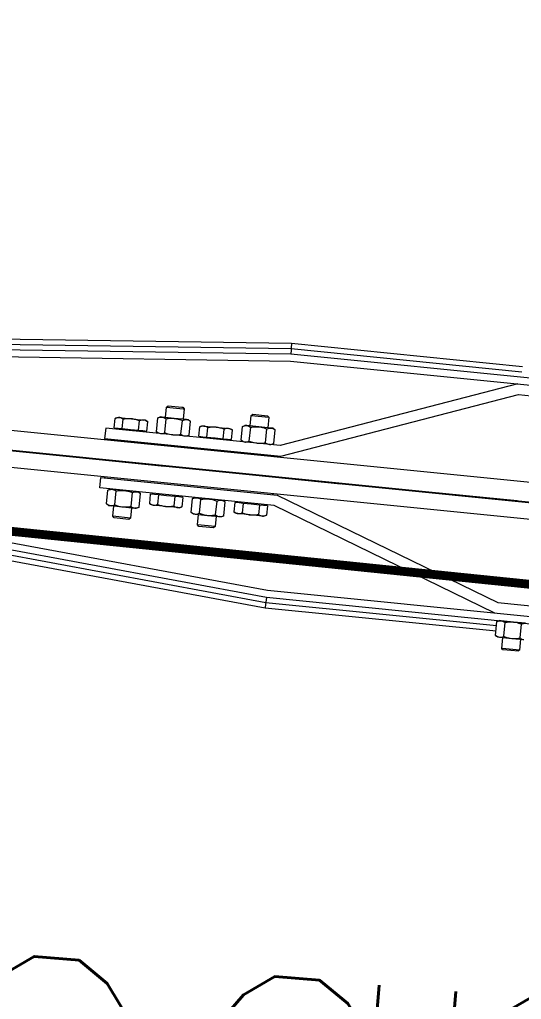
# Model space of a CAD drawing. Header units: millimetres. Extents: x -37020 to 35906, y -101 to 52234.
# Drawn here: x -41.556 to -40.99, y 323.719 to 324.824 of the extents above; entities that cross this region are included whole.
import ezdxf

# ---------------------------------------------------------------- set-up
doc = ezdxf.new("R2010")
doc.units = ezdxf.units.MM
doc.header["$PDMODE"] = 35
doc.header["$PDSIZE"] = 1
doc.linetypes.add('CENTROX2', pattern=[101.6, 63.5, -12.7, 12.7, -12.7])
doc.linetypes.add('DASHED2', pattern=[0.375, 0.25, -0.125])
for name, color, linetype in [('Catenaria', 2, 'Continuous'), ('Eje unifilar', 4, 'CENTROX2'), ('M0_EQUIPOS', 2, 'Continuous'), ('R10', 240, 'Continuous'), ('R11', 240, 'Continuous'), ('unifilar VIAS Ppales', 5, 'DASHED2')]:
    doc.layers.add(name, color=color, linetype=linetype)
doc.styles.add('Romans', font='romans.shx', dxfattribs={"width": 0.8})
doc.styles.add('Romans PF', font='romans.shx', dxfattribs={"width": 0.8})
doc.styles.get("Standard").update_dxf_attribs({"font": 'arial.ttf'})
doc.dimstyles.get("Standard").update_dxf_attribs({"dimtxt": 0.18, "dimasz": 0.18, "dimexe": 0.18, "dimexo": 0.0625, "dimgap": 0.09, "dimtad": 0, "dimtih": 1, "dimtoh": 1, "dimdec": 4, "dimzin": 0, "dimdsep": 46, "dimtxsty": 'Standard', "dimcen": 0.09, "dimadec": 0, "dimazin": 0, "dimtfac": 1, "dimtdec": 4, "dimtofl": 0, "dimtmove": 0, "dimatfit": 3, "dimfxl": 1, "dimtolj": 1, "dimtzin": 0, "dimarcsym": 0})

# ---------------------------------------------------------------- blocks, each defined once
blk = doc.blocks.new('enlace tol')
at = {"layer": 'Eje unifilar'}
blk.add_line((-7125.4, -43306.6, -11480), (6097.6, -44628.9, -11480), dxfattribs=at)
blk = doc.blocks.new('A$C3C3C2E3F')
at = {"layer": 'M0_EQUIPOS', "color": 1, "linetype": 'Continuous', "lineweight": 15}
for p, q in [((-68.95, -2474.47), (-68.95, -2313.85)), ((-64.95, -2474.3), (-64.95, -2311.07)), ((-58.95, -2344.3), (-58.95, -2311.91)), ((59.05, -2344.3), (59.05, -2311.91)), ((65.05, -2474.3), (65.05, -2311.07)), ((69.05, -2474.47), (69.05, -2313.9)), ((-10.45, -2319.3), (-10.45, -2894.3)), ((10.55, -2894.3), (10.55, -2319.3)), ((-84.45, -2329.49), (-84.95, -2329.99)), ((-84.95, -2338.65), (-84.95, -2329.99)), ((-78.26, -2329.49), (-84.45, -2329.49)), ((-84.45, -2329.49), (-84.45, -2339.11)), ((-78.26, -2334.49), (-78.26, -2327.56)), ((-77.54, -2329.87), (-69.67, -2329.87)), ((-68.96, -2327.56), (-68.96, -2334.49)), ((-78.26, -2341.42), (-78.26, -2334.49)), ((-68.96, -2334.49), (-68.96, -2341.42)), ((-84.95, -2338.99), (-84.95, -2338.65)), ((-84.95, -2338.99), (-84.45, -2339.49)), ((-84.45, -2339.11), (-84.45, -2339.49)), ((-84.45, -2339.49), (-78.26, -2339.49)), ((-78.26, -2342.49), (-78.26, -2341.42)), ((-78.26, -2342.49), (-77.54, -2343.73)), ((-77.54, -2339.11), (-69.67, -2339.11)), ((-77.54, -2343.73), (-69.67, -2343.73)), ((-74.95, -2474.72), (-74.95, -2343.73)), ((-71.95, -2474.59), (-71.95, -2343.73)), ((-69.67, -2343.73), (-68.96, -2342.49)), ((-68.96, -2339.49), (-68.95, -2339.49)), ((-68.96, -2341.42), (-68.96, -2342.49)), ((72.05, -2474.59), (72.05, -2343.73)), ((75.05, -2474.72), (75.05, -2343.73)), ((-64.95, -2345.37), (-16.95, -2475.37)), ((-10.95, -2474.3), (-58.95, -2344.3)), ((11.05, -2474.3), (59.05, -2344.3)), ((65.05, -2345.37), (17.05, -2475.37)), ((-20.95, -3114.72), (-74.95, -2474.72)), ((-25.95, -3019.78), (-71.95, -2474.59)), ((-23.83, -3009.3), (-68.95, -2474.47)), ((-19.97, -3007.39), (-64.95, -2474.3)), ((-16.95, -2475.37), (-16.95, -2574.3)), ((-10.95, -2574.3), (-10.95, -2474.3)), ((11.05, -2574.3), (11.05, -2474.3)), ((16.51, -3097.15), (69.05, -2474.47)), ((17.05, -2475.37), (17.05, -2574.3)), ((18.05, -3114.59), (72.05, -2474.59)), ((19.83, -3010.15), (65.05, -2474.3)), ((21.05, -3114.72), (75.05, -2474.72)), ((-22.87, -2479.06), (-23.58, -2480.3)), ((-23.58, -2480.3), (-23.58, -2481.37)), ((-23.58, -2481.37), (-23.58, -2488.3)), ((-17.55, -2479.06), (-22.87, -2479.06)), ((-17.55, -2479.06), (-17.55, -2481.37)), ((-16.95, -2480.3), (-17.55, -2480.3)), ((-17.55, -2481.37), (-17.55, -2483.68)), ((-10.95, -2476.8), (-10.45, -2476.8)), ((10.55, -2476.8), (11.05, -2476.8)), ((17.76, -2479.06), (17.05, -2480.29)), ((17.76, -2479.06), (25.63, -2479.06)), ((26.34, -2480.3), (25.63, -2479.06)), ((26.34, -2480.3), (26.34, -2481.37)), ((26.34, -2481.37), (26.34, -2488.3)), ((-17.55, -2483.68), (-22.87, -2483.68)), ((-17.55, -2483.68), (-17.55, -2488.3)), ((17.76, -2483.68), (25.63, -2483.68)), ((32.22, -2483.3), (26.34, -2483.3)), ((33.05, -2484.13), (32.22, -2483.3)), ((32.22, -2493.3), (32.22, -2483.3)), ((33.05, -2492.47), (33.05, -2484.13)), ((-23.58, -2488.3), (-23.58, -2495.23)), ((-17.55, -2492.92), (-22.87, -2492.92)), ((-17.55, -2488.3), (-17.55, -2492.92)), ((-17.55, -2492.92), (-17.55, -2495.23)), ((17.76, -2492.92), (25.63, -2492.92)), ((26.34, -2488.3), (26.34, -2495.23)), ((26.34, -2493.3), (32.22, -2493.3)), ((32.22, -2493.3), (33.05, -2492.47)), ((-23.58, -2495.23), (-23.58, -2496.3)), ((-23.58, -2496.3), (-22.87, -2497.54)), ((-17.55, -2497.54), (-22.87, -2497.54)), ((-17.55, -2495.23), (-17.55, -2497.54)), ((-17.55, -2496.3), (-16.95, -2496.3)), ((17.05, -2496.3), (17.76, -2497.54)), ((17.76, -2497.54), (25.63, -2497.54)), ((25.63, -2497.54), (26.34, -2496.3)), ((26.34, -2495.23), (26.34, -2496.3)), ((-25.54, -2503.06), (-26.26, -2504.3)), ((-26.26, -2504.3), (-26.26, -2505.37)), ((-25.54, -2503.06), (-17.67, -2503.06)), ((-16.96, -2504.3), (-17.67, -2503.06)), ((-16.96, -2504.3), (-16.96, -2505.37)), ((17.65, -2504.3), (17.05, -2504.3)), ((17.65, -2505.37), (17.65, -2503.06)), ((17.65, -2503.06), (22.96, -2503.06)), ((23.68, -2504.3), (22.96, -2503.06)), ((23.68, -2504.3), (23.68, -2505.37)), ((-32.12, -2507.3), (-32.95, -2508.13)), ((-32.95, -2508.13), (-32.95, -2516.47)), ((-26.26, -2507.3), (-32.12, -2507.3)), ((-32.12, -2507.3), (-32.12, -2517.3)), ((-26.26, -2512.3), (-26.26, -2505.37)), ((-25.54, -2507.68), (-17.67, -2507.68)), ((-16.96, -2505.37), (-16.96, -2512.3)), ((-16.95, -2507.3), (-16.96, -2507.3)), ((17.65, -2507.68), (17.65, -2505.37)), ((17.65, -2512.3), (17.65, -2507.68)), ((17.65, -2507.68), (22.96, -2507.68)), ((23.68, -2512.3), (23.68, -2505.37)), ((-26.26, -2519.23), (-26.26, -2512.3)), ((-16.96, -2512.3), (-16.96, -2519.23)), ((17.65, -2516.92), (17.65, -2512.3)), ((23.68, -2519.23), (23.68, -2512.3)), ((-32.95, -2516.47), (-32.12, -2517.3)), ((-32.12, -2517.3), (-26.26, -2517.3)), ((-26.26, -2520.3), (-26.26, -2519.23)), ((-26.26, -2520.3), (-25.54, -2521.54)), ((-25.54, -2516.92), (-17.67, -2516.92)), ((-17.67, -2521.54), (-16.96, -2520.3)), ((-16.96, -2517.3), (-16.95, -2517.3)), ((-16.96, -2519.23), (-16.96, -2520.3)), ((17.05, -2520.3), (17.65, -2520.3)), ((17.65, -2516.92), (22.96, -2516.92)), ((17.65, -2519.23), (17.65, -2516.92)), ((17.65, -2521.54), (17.65, -2519.23)), ((22.96, -2521.54), (23.68, -2520.3)), ((23.68, -2520.3), (23.68, -2519.23)), ((-25.54, -2521.54), (-17.67, -2521.54)), ((17.65, -2521.54), (22.96, -2521.54)), ((-22.87, -2527.06), (-23.58, -2528.3)), ((-23.58, -2529.37), (-23.58, -2528.3)), ((-23.58, -2529.37), (-23.58, -2536.3)), ((-17.55, -2527.06), (-22.87, -2527.06)), ((-17.55, -2531.68), (-22.87, -2531.68)), ((-17.55, -2527.06), (-17.55, -2529.37)), ((-16.95, -2528.3), (-17.55, -2528.3)), ((-17.55, -2529.37), (-17.55, -2531.68)), ((-17.55, -2531.68), (-17.55, -2536.3)), ((17.76, -2527.06), (17.05, -2528.29)), ((17.76, -2527.06), (25.63, -2527.06)), ((17.76, -2531.68), (25.63, -2531.68)), ((26.34, -2528.3), (25.63, -2527.06)), ((26.34, -2528.3), (26.34, -2529.37)), ((26.34, -2529.37), (26.34, -2536.3)), ((32.22, -2531.3), (26.34, -2531.3)), ((33.05, -2532.13), (32.22, -2531.3)), ((32.22, -2531.97), (32.22, -2531.3)), ((32.22, -2541.3), (32.22, -2531.97)), ((-23.58, -2536.3), (-23.58, -2543.23)), ((-17.55, -2536.3), (-17.55, -2540.92)), ((26.34, -2536.3), (26.34, -2543.23)), ((33.05, -2532.69), (33.05, -2532.13)), ((33.05, -2540.47), (33.05, -2532.69)), ((-17.55, -2540.92), (-22.87, -2540.92)), ((-17.55, -2540.92), (-17.55, -2543.23)), ((17.76, -2540.92), (25.63, -2540.92)), ((26.34, -2541.3), (32.22, -2541.3)), ((32.22, -2541.3), (33.05, -2540.47)), ((-23.58, -2543.23), (-23.58, -2544.3)), ((-23.58, -2544.3), (-22.87, -2545.54)), ((-17.55, -2545.54), (-22.87, -2545.54)), ((-17.55, -2543.23), (-17.55, -2545.54)), ((-17.55, -2544.3), (-16.95, -2544.3)), ((17.05, -2544.3), (17.76, -2545.54)), ((17.76, -2545.54), (25.63, -2545.54)), ((25.63, -2545.54), (26.34, -2544.3)), ((26.34, -2543.23), (26.34, -2544.3)), ((-25.54, -2551.06), (-26.26, -2552.3)), ((-26.26, -2552.3), (-26.26, -2553.37)), ((-26.26, -2560.3), (-26.26, -2553.37)), ((-25.54, -2551.06), (-17.67, -2551.06)), ((-16.96, -2552.3), (-17.67, -2551.06)), ((-16.96, -2552.3), (-16.96, -2553.37)), ((-16.96, -2553.37), (-16.96, -2560.3)), ((17.65, -2552.3), (17.05, -2552.3)), ((17.65, -2553.37), (17.65, -2551.06)), ((17.65, -2551.06), (22.96, -2551.06)), ((17.65, -2555.68), (17.65, -2553.37)), ((23.68, -2552.3), (22.96, -2551.06)), ((23.68, -2552.3), (23.68, -2553.37)), ((23.68, -2560.3), (23.68, -2553.37)), ((-32.12, -2555.3), (-32.95, -2556.13)), ((-32.95, -2556.13), (-32.95, -2564.47)), ((-26.26, -2555.3), (-32.12, -2555.3)), ((-32.12, -2555.3), (-32.12, -2565.3)), ((-25.54, -2555.68), (-17.67, -2555.68)), ((-16.95, -2555.3), (-16.96, -2555.3)), ((17.65, -2560.3), (17.65, -2555.68)), ((17.65, -2555.68), (22.96, -2555.68)), ((-32.95, -2564.47), (-32.12, -2565.3)), ((-26.26, -2567.23), (-26.26, -2560.3)), ((-25.54, -2564.92), (-17.67, -2564.92)), ((-16.96, -2560.3), (-16.96, -2567.23)), ((17.65, -2564.92), (17.65, -2560.3)), ((17.65, -2564.92), (22.96, -2564.92)), ((17.65, -2567.23), (17.65, -2564.92)), ((23.68, -2567.23), (23.68, -2560.3)), ((-32.12, -2565.3), (-26.26, -2565.3)), ((-26.26, -2568.3), (-26.26, -2567.23)), ((-26.26, -2568.3), (-25.54, -2569.54)), ((-25.54, -2569.54), (-17.67, -2569.54)), ((-17.67, -2569.54), (-16.96, -2568.3)), ((-16.96, -2565.3), (-16.95, -2565.3)), ((-16.96, -2567.23), (-16.96, -2568.3)), ((17.05, -2568.3), (17.65, -2568.3)), ((17.65, -2569.54), (17.65, -2567.23)), ((17.65, -2569.54), (22.96, -2569.54)), ((22.96, -2569.54), (23.68, -2568.3)), ((23.68, -2568.3), (23.68, -2567.23)), ((-16.95, -2574.3), (-10.95, -2574.3)), ((-10.95, -2571.8), (-10.45, -2571.8)), ((10.55, -2571.8), (11.05, -2571.8)), ((17.05, -2574.3), (11.05, -2574.3))]:
    blk.add_line(p, q, dxfattribs=at)
at = {"layer": 'M0_EQUIPOS', "color": 1, "linetype": 'Continuous', "lineweight": 15, "flags": 128}
for points in [[(-71.95, -2474.59), (-72.3, -2474.61), (-72.67, -2474.62), (-73.05, -2474.64), (-73.42, -2474.66), (-73.78, -2474.67), (-74.11, -2474.68), (-74.4, -2474.7), (-74.64, -2474.71), (-74.81, -2474.71), (-74.92, -2474.72), (-74.95, -2474.72)], [(-68.95, -2474.47), (-68.98, -2474.47), (-69.07, -2474.47), (-69.22, -2474.48), (-69.42, -2474.49), (-69.67, -2474.5), (-69.95, -2474.51), (-70.27, -2474.52), (-70.61, -2474.54), (-70.95, -2474.55), (-71.3, -2474.57), (-71.64, -2474.58), (-71.95, -2474.59)], [(72.05, -2474.59), (71.7, -2474.58), (71.33, -2474.56), (70.95, -2474.55), (70.58, -2474.53), (70.22, -2474.52), (69.89, -2474.5), (69.6, -2474.49), (69.36, -2474.48), (69.19, -2474.47), (69.08, -2474.47), (69.05, -2474.47)], [(75.05, -2474.72), (75.02, -2474.72), (74.93, -2474.71), (74.78, -2474.71), (74.58, -2474.7), (74.33, -2474.69), (74.05, -2474.68), (73.73, -2474.66), (73.39, -2474.65), (73.05, -2474.64), (72.7, -2474.62), (72.36, -2474.61), (72.05, -2474.59)]]:
    blk.add_lwpolyline(points, dxfattribs=at)
at = {"layer": 'M0_EQUIPOS', "color": 1, "linetype": 'Continuous', "lineweight": 15}
for points, knots in [([(-77.54, -2329.87), (-77.74, -2329.5), (-78.14, -2328.74), (-78.22, -2327.96), (-78.26, -2327.56)], [0, 0, 0, 0, 0.495451, 1, 1, 1, 1]), ([(-78.26, -2334.49), (-78.25, -2334.07), (-78.21, -2332.51), (-77.82, -2330.99), (-77.54, -2329.87)], [0, 0, 0, 0, 0.2686273, 1, 1, 1, 1]), ([(-69.67, -2329.87), (-69.47, -2329.5), (-69.07, -2328.74), (-68.99, -2327.96), (-68.96, -2327.56)], [0, 0, 0, 0, 0.495443, 1, 1, 1, 1]), ([(-68.96, -2334.49), (-68.97, -2334.07), (-69.01, -2332.51), (-69.39, -2330.99), (-69.67, -2329.87)], [0, 0, 0, 0, 0.268634, 1, 1, 1, 1]), ([(-77.54, -2339.11), (-77.65, -2338.72), (-78.07, -2337.22), (-78.18, -2335.65), (-78.26, -2334.49)], [0, 0, 0, 0, 0.25757, 1, 1, 1, 1]), ([(-69.67, -2339.11), (-69.56, -2338.72), (-69.14, -2337.22), (-69.04, -2335.65), (-68.96, -2334.49)], [0, 0, 0, 0, 0.257564, 1, 1, 1, 1]), ([(-78.26, -2341.42), (-78.26, -2341.36), (-78.25, -2340.95), (-78.09, -2340.17), (-77.73, -2339.47), (-77.54, -2339.11)], [0, 0, 0, 0, 0.070087, 0.530823, 1, 1, 1, 1]), ([(-77.54, -2343.73), (-77.74, -2343.35), (-78.14, -2342.6), (-78.22, -2341.81), (-78.26, -2341.42)], [0, 0, 0, 0, 0.495495, 1, 1, 1, 1]), ([(-68.96, -2341.42), (-68.96, -2341.36), (-68.96, -2340.95), (-69.12, -2340.17), (-69.49, -2339.47), (-69.67, -2339.11)], [0, 0, 0, 0, 0.070084, 0.530798, 1, 1, 1, 1]), ([(-69.67, -2343.73), (-69.47, -2343.35), (-69.07, -2342.6), (-68.99, -2341.81), (-68.96, -2341.42)], [0, 0, 0, 0, 0.495486, 1, 1, 1, 1]), ([(-23.58, -2481.37), (-23.58, -2481.32), (-23.58, -2480.9), (-23.42, -2480.12), (-23.05, -2479.42), (-22.87, -2479.06)], [0, 0, 0, 0, 0.070093, 0.530782, 1, 1, 1, 1]), ([(-22.87, -2483.68), (-23.07, -2483.3), (-23.47, -2482.55), (-23.54, -2481.77), (-23.58, -2481.37)], [0, 0, 0, 0, 0.495423, 1, 1, 1, 1]), ([(17.04, -2481.37), (17.04, -2481.32), (17.05, -2480.9), (17.21, -2480.12), (17.57, -2479.42), (17.76, -2479.06)], [0, 0, 0, 0, 0.070087, 0.530782, 1, 1, 1, 1]), ([(17.76, -2483.68), (17.56, -2483.3), (17.16, -2482.55), (17.08, -2481.77), (17.04, -2481.37)], [0, 0, 0, 0, 0.495417, 1, 1, 1, 1]), ([(26.34, -2481.37), (26.34, -2481.32), (26.34, -2480.9), (26.18, -2480.12), (25.81, -2479.42), (25.63, -2479.06)], [0, 0, 0, 0, 0.070087, 0.530782, 1, 1, 1, 1]), ([(25.63, -2483.68), (25.83, -2483.3), (26.23, -2482.55), (26.31, -2481.77), (26.34, -2481.37)], [0, 0, 0, 0, 0.495417, 1, 1, 1, 1]), ([(-23.58, -2488.3), (-23.58, -2488.19), (-23.58, -2487.36), (-23.42, -2485.8), (-23.05, -2484.39), (-22.87, -2483.68)], [0, 0, 0, 0, 0.070097, 0.530802, 1, 1, 1, 1]), ([(17.04, -2488.3), (17.05, -2487.88), (17.1, -2486.32), (17.48, -2484.79), (17.76, -2483.68)], [0, 0, 0, 0, 0.268654, 1, 1, 1, 1]), ([(26.34, -2488.3), (26.33, -2487.88), (26.29, -2486.32), (25.91, -2484.79), (25.63, -2483.68)], [0, 0, 0, 0, 0.268654, 1, 1, 1, 1]), ([(-22.87, -2492.92), (-23.07, -2492.17), (-23.47, -2490.65), (-23.54, -2489.09), (-23.58, -2488.3)], [0, 0, 0, 0, 0.495447, 1, 1, 1, 1]), ([(-23.58, -2495.23), (-23.49, -2494.59), (-23.37, -2493.81), (-22.95, -2493.06), (-22.87, -2492.92)], [0, 0, 0, 0, 0.811354, 1, 1, 1, 1]), ([(17.76, -2492.92), (17.65, -2492.53), (17.23, -2491.02), (17.12, -2489.46), (17.04, -2488.3)], [0, 0, 0, 0, 0.257517, 1, 1, 1, 1]), ([(17.04, -2495.23), (17.04, -2495.17), (17.05, -2494.76), (17.21, -2493.98), (17.57, -2493.27), (17.76, -2492.92)], [0, 0, 0, 0, 0.070093, 0.530826, 1, 1, 1, 1]), ([(25.63, -2492.92), (25.74, -2492.53), (26.16, -2491.02), (26.26, -2489.46), (26.34, -2488.3)], [0, 0, 0, 0, 0.257517, 1, 1, 1, 1]), ([(26.34, -2495.23), (26.34, -2495.17), (26.34, -2494.76), (26.18, -2493.98), (25.81, -2493.27), (25.63, -2492.92)], [0, 0, 0, 0, 0.070093, 0.530826, 1, 1, 1, 1]), ([(-22.87, -2497.54), (-23.17, -2496.94), (-23.54, -2496.18), (-23.58, -2495.39), (-23.58, -2495.23)], [0, 0, 0, 0, 0.785616, 1, 1, 1, 1]), ([(17.76, -2497.54), (17.56, -2497.16), (17.16, -2496.4), (17.08, -2495.62), (17.04, -2495.23)], [0, 0, 0, 0, 0.495467, 1, 1, 1, 1]), ([(25.63, -2497.54), (25.83, -2497.16), (26.23, -2496.4), (26.31, -2495.62), (26.34, -2495.23)], [0, 0, 0, 0, 0.495467, 1, 1, 1, 1]), ([(-26.26, -2505.37), (-26.25, -2505.32), (-26.25, -2504.9), (-26.09, -2504.12), (-25.73, -2503.42), (-25.54, -2503.06)], [0, 0, 0, 0, 0.070087, 0.530782, 1, 1, 1, 1]), ([(-16.96, -2505.37), (-16.96, -2505.32), (-16.97, -2504.9), (-17.12, -2504.12), (-17.49, -2503.42), (-17.67, -2503.06)], [0, 0, 0, 0, 0.070087, 0.53075, 1, 1, 1, 1]), ([(22.96, -2503.06), (23.16, -2503.44), (23.57, -2504.19), (23.64, -2504.98), (23.68, -2505.37)], [0, 0, 0, 0, 0.495486, 1, 1, 1, 1]), ([(-25.54, -2507.68), (-25.74, -2507.3), (-26.14, -2506.55), (-26.22, -2505.77), (-26.26, -2505.37)], [0, 0, 0, 0, 0.495448, 1, 1, 1, 1]), ([(-26.26, -2512.3), (-26.25, -2512.19), (-26.25, -2511.36), (-26.09, -2509.8), (-25.73, -2508.39), (-25.54, -2507.68)], [0, 0, 0, 0, 0.070084, 0.53079, 1, 1, 1, 1]), ([(-17.67, -2507.68), (-17.47, -2507.3), (-17.07, -2506.55), (-16.99, -2505.77), (-16.96, -2505.37)], [0, 0, 0, 0, 0.49544, 1, 1, 1, 1]), ([(-16.96, -2512.3), (-16.96, -2512.19), (-16.97, -2511.36), (-17.12, -2509.8), (-17.49, -2508.39), (-17.67, -2507.68)], [0, 0, 0, 0, 0.070085, 0.530757, 1, 1, 1, 1]), ([(23.68, -2505.37), (23.68, -2505.43), (23.67, -2505.84), (23.52, -2506.62), (23.15, -2507.32), (22.96, -2507.68)], [0, 0, 0, 0, 0.070088, 0.53079, 1, 1, 1, 1]), ([(22.96, -2507.68), (23.16, -2508.43), (23.57, -2509.94), (23.64, -2511.51), (23.68, -2512.3)], [0, 0, 0, 0, 0.495464, 1, 1, 1, 1]), ([(-25.54, -2516.92), (-25.74, -2516.17), (-26.14, -2514.65), (-26.22, -2513.09), (-26.26, -2512.3)], [0, 0, 0, 0, 0.495466, 1, 1, 1, 1]), ([(-17.67, -2516.92), (-17.47, -2516.17), (-17.07, -2514.65), (-16.99, -2513.09), (-16.96, -2512.3)], [0, 0, 0, 0, 0.495458, 1, 1, 1, 1]), ([(23.68, -2512.3), (23.68, -2512.41), (23.67, -2513.24), (23.52, -2514.8), (23.15, -2516.21), (22.96, -2516.92)], [0, 0, 0, 0, 0.070085, 0.530764, 1, 1, 1, 1]), ([(-26.26, -2519.23), (-26.25, -2519.02), (-26.21, -2518.24), (-25.82, -2517.47), (-25.54, -2516.92)], [0, 0, 0, 0, 0.26864, 1, 1, 1, 1]), ([(-25.54, -2521.54), (-25.65, -2521.34), (-26.07, -2520.59), (-26.18, -2519.81), (-26.26, -2519.23)], [0, 0, 0, 0, 0.25759, 1, 1, 1, 1]), ([(-16.96, -2519.23), (-16.97, -2519.02), (-17.01, -2518.24), (-17.39, -2517.47), (-17.67, -2516.92)], [0, 0, 0, 0, 0.268647, 1, 1, 1, 1]), ([(-17.67, -2521.54), (-17.56, -2521.34), (-17.14, -2520.59), (-17.04, -2519.81), (-16.96, -2519.23)], [0, 0, 0, 0, 0.257584, 1, 1, 1, 1]), ([(22.96, -2516.92), (23.26, -2517.52), (23.64, -2518.28), (23.67, -2519.06), (23.68, -2519.23)], [0, 0, 0, 0, 0.785619, 1, 1, 1, 1]), ([(23.68, -2519.23), (23.58, -2519.86), (23.47, -2520.64), (23.04, -2521.39), (22.96, -2521.54)], [0, 0, 0, 0, 0.8112675, 1, 1, 1, 1]), ([(-23.58, -2529.37), (-23.58, -2529.2), (-23.54, -2528.42), (-23.17, -2527.66), (-22.87, -2527.06)], [0, 0, 0, 0, 0.214384, 1, 1, 1, 1]), ([(-22.87, -2531.68), (-22.95, -2531.54), (-23.37, -2530.79), (-23.49, -2530), (-23.58, -2529.37)], [0, 0, 0, 0, 0.188647, 1, 1, 1, 1]), ([(-23.58, -2536.3), (-23.58, -2536.19), (-23.58, -2535.36), (-23.42, -2533.8), (-23.05, -2532.39), (-22.87, -2531.68)], [0, 0, 0, 0, 0.070084, 0.53079, 1, 1, 1, 1]), ([(17.04, -2529.37), (17.04, -2529.32), (17.05, -2528.9), (17.21, -2528.12), (17.57, -2527.42), (17.76, -2527.06)], [0, 0, 0, 0, 0.070087, 0.530786, 1, 1, 1, 1]), ([(17.76, -2531.68), (17.56, -2531.3), (17.16, -2530.55), (17.08, -2529.77), (17.04, -2529.37)], [0, 0, 0, 0, 0.495417, 1, 1, 1, 1]), ([(17.04, -2536.3), (17.05, -2535.88), (17.1, -2534.32), (17.48, -2532.79), (17.76, -2531.68)], [0, 0, 0, 0, 0.268641, 1, 1, 1, 1]), ([(26.34, -2529.37), (26.34, -2529.32), (26.34, -2528.9), (26.18, -2528.12), (25.81, -2527.42), (25.63, -2527.06)], [0, 0, 0, 0, 0.070087, 0.530786, 1, 1, 1, 1]), ([(25.63, -2531.68), (25.83, -2531.3), (26.23, -2530.55), (26.31, -2529.77), (26.34, -2529.37)], [0, 0, 0, 0, 0.495417, 1, 1, 1, 1]), ([(26.34, -2536.3), (26.33, -2535.88), (26.29, -2534.32), (25.91, -2532.79), (25.63, -2531.68)], [0, 0, 0, 0, 0.268641, 1, 1, 1, 1]), ([(-22.87, -2540.92), (-23.07, -2540.17), (-23.47, -2538.65), (-23.55, -2537.09), (-23.58, -2536.3)], [0, 0, 0, 0, 0.495472, 1, 1, 1, 1]), ([(17.76, -2540.92), (17.65, -2540.53), (17.23, -2539.02), (17.12, -2537.46), (17.04, -2536.3)], [0, 0, 0, 0, 0.257526, 1, 1, 1, 1]), ([(25.63, -2540.92), (25.74, -2540.53), (26.16, -2539.02), (26.26, -2537.46), (26.34, -2536.3)], [0, 0, 0, 0, 0.257526, 1, 1, 1, 1]), ([(-23.58, -2543.23), (-23.58, -2543.17), (-23.58, -2542.76), (-23.42, -2541.98), (-23.05, -2541.27), (-22.87, -2540.92)], [0, 0, 0, 0, 0.070087, 0.530829, 1, 1, 1, 1]), ([(17.04, -2543.23), (17.04, -2543.17), (17.05, -2542.76), (17.21, -2541.98), (17.57, -2541.27), (17.76, -2540.92)], [0, 0, 0, 0, 0.070087, 0.530829, 1, 1, 1, 1]), ([(26.34, -2543.23), (26.34, -2543.17), (26.34, -2542.76), (26.18, -2541.98), (25.81, -2541.27), (25.63, -2540.92)], [0, 0, 0, 0, 0.070087, 0.530829, 1, 1, 1, 1]), ([(-22.87, -2545.54), (-23.07, -2545.16), (-23.47, -2544.4), (-23.55, -2543.62), (-23.58, -2543.23)], [0, 0, 0, 0, 0.495492, 1, 1, 1, 1]), ([(17.76, -2545.54), (17.56, -2545.16), (17.16, -2544.4), (17.08, -2543.62), (17.04, -2543.23)], [0, 0, 0, 0, 0.49546, 1, 1, 1, 1]), ([(25.63, -2545.54), (25.83, -2545.16), (26.23, -2544.4), (26.31, -2543.62), (26.34, -2543.23)], [0, 0, 0, 0, 0.49546, 1, 1, 1, 1]), ([(-26.26, -2553.37), (-26.25, -2553.32), (-26.25, -2552.9), (-26.09, -2552.12), (-25.73, -2551.42), (-25.54, -2551.06)], [0, 0, 0, 0, 0.070087, 0.530779, 1, 1, 1, 1]), ([(-25.54, -2555.68), (-25.74, -2555.3), (-26.14, -2554.55), (-26.22, -2553.77), (-26.26, -2553.37)], [0, 0, 0, 0, 0.495448, 1, 1, 1, 1]), ([(-16.96, -2553.37), (-16.96, -2553.32), (-16.97, -2552.9), (-17.12, -2552.12), (-17.49, -2551.42), (-17.67, -2551.06)], [0, 0, 0, 0, 0.070088, 0.530747, 1, 1, 1, 1]), ([(-17.67, -2555.68), (-17.47, -2555.3), (-17.07, -2554.55), (-16.99, -2553.77), (-16.96, -2553.37)], [0, 0, 0, 0, 0.49544, 1, 1, 1, 1]), ([(22.96, -2551.06), (23.16, -2551.44), (23.57, -2552.19), (23.64, -2552.98), (23.68, -2553.37)], [0, 0, 0, 0, 0.495483, 1, 1, 1, 1]), ([(23.68, -2553.37), (23.68, -2553.43), (23.67, -2553.84), (23.52, -2554.62), (23.15, -2555.32), (22.96, -2555.68)], [0, 0, 0, 0, 0.070088, 0.530796, 1, 1, 1, 1]), ([(-26.26, -2560.3), (-26.25, -2560.19), (-26.25, -2559.36), (-26.09, -2557.8), (-25.73, -2556.39), (-25.54, -2555.68)], [0, 0, 0, 0, 0.070084, 0.53079, 1, 1, 1, 1]), ([(-16.96, -2560.3), (-16.96, -2560.19), (-16.97, -2559.36), (-17.12, -2557.8), (-17.49, -2556.39), (-17.67, -2555.68)], [0, 0, 0, 0, 0.070085, 0.530757, 1, 1, 1, 1]), ([(22.96, -2555.68), (23.16, -2556.43), (23.57, -2557.94), (23.64, -2559.51), (23.68, -2560.3)], [0, 0, 0, 0, 0.495464, 1, 1, 1, 1]), ([(-25.54, -2564.92), (-25.74, -2564.17), (-26.14, -2562.65), (-26.22, -2561.09), (-26.26, -2560.3)], [0, 0, 0, 0, 0.495472, 1, 1, 1, 1]), ([(-26.26, -2567.23), (-26.25, -2567.02), (-26.21, -2566.24), (-25.82, -2565.47), (-25.54, -2564.92)], [0, 0, 0, 0, 0.268642, 1, 1, 1, 1]), ([(-17.67, -2564.92), (-17.47, -2564.17), (-17.07, -2562.65), (-16.99, -2561.09), (-16.96, -2560.3)], [0, 0, 0, 0, 0.495464, 1, 1, 1, 1]), ([(-16.96, -2567.23), (-16.97, -2567.02), (-17.01, -2566.24), (-17.39, -2565.47), (-17.67, -2564.92)], [0, 0, 0, 0, 0.268649, 1, 1, 1, 1]), ([(23.68, -2560.3), (23.68, -2560.41), (23.67, -2561.24), (23.52, -2562.8), (23.15, -2564.21), (22.96, -2564.92)], [0, 0, 0, 0, 0.070085, 0.530757, 1, 1, 1, 1]), ([(22.96, -2564.92), (23.26, -2565.52), (23.64, -2566.28), (23.67, -2567.06), (23.68, -2567.23)], [0, 0, 0, 0, 0.7856236, 1, 1, 1, 1]), ([(-25.54, -2569.54), (-25.65, -2569.34), (-26.07, -2568.59), (-26.18, -2567.81), (-26.26, -2567.23)], [0, 0, 0, 0, 0.257584, 1, 1, 1, 1]), ([(-17.67, -2569.54), (-17.56, -2569.34), (-17.14, -2568.59), (-17.04, -2567.81), (-16.96, -2567.23)], [0, 0, 0, 0, 0.257578, 1, 1, 1, 1]), ([(23.68, -2567.23), (23.58, -2567.86), (23.47, -2568.64), (23.04, -2569.39), (22.96, -2569.54)], [0, 0, 0, 0, 0.8112675, 1, 1, 1, 1])]:
    blk.add_open_spline(points, degree=3, knots=knots, dxfattribs=at)
blk = doc.blocks.new('*D248')
at = {"layer": 'Defpoints', "color": 0, "transparency": 16777216}
for p in [(-63.5531, 326.5044), (-17.5612, 322.408), (-17.6234, 321.8002)]:
    blk.add_point(p, dxfattribs=at)
at = {"layer": 'Catenaria', "color": 3, "linetype": 'Continuous', "transparency": 16777216, "insert": (-37.6719, 324.8447), "char_height": 0.5, "attachment_point": 5, "rotation": 354.1521, "style": 'Romans'}
blk.add_mtext('\\A1;46.17', dxfattribs=at)

msp = doc.modelspace()

# ---------------------------------------------------------------- linework, layer by layer
at = {"layer": 'Catenaria', "linetype": 'Continuous', "const_width": 0.01, "elevation": -11.48}
msp.add_lwpolyline([(-83.1449, 328.4957), (-17.6234, 321.8002), (3.6992, 319.6213)], dxfattribs=at)
at = {"layer": 'unifilar VIAS Ppales', "ltscale": 10, "elevation": -11.48}
msp.add_lwpolyline([(-3.1826, 321.9956, -0.024862), (-33.0343, 323.4845), (-46.2573, 324.8069, 0.024923), (-76.1091, 326.2958)], format="xyb", dxfattribs=at)

# ---------------------------------------------------------------- block references
at = {"layer": 'Catenaria', "color": 1, "ltscale": 4, "xscale": -0.001999999999955285, "yscale": 0.001999999999955285, "zscale": 0.001999999999955285, "rotation": 264.2892873491125}
msp.add_blockref('A$C3C3C2E3F', (-36.3393, 323.8171, -22.96), dxfattribs=at)
at = {"layer": 'R10', "linetype": 'Continuous', "xscale": 0.001, "yscale": 0.001, "zscale": 0.001, "rotation": 180}
msp.add_blockref('enlace tol', (-40.1597, 280.178), dxfattribs=at)

# ---------------------------------------------------------------- texts
at = {"layer": 'R11', "insert": (-42.9612, 324.0501), "char_height": 0.7875, "width": 47.250002, "attachment_point": 1, "rotation": 355.2364, "style": 'Romans PF'}
msp.add_mtext('{\\H0.625x;\\T0.75;Vano para artur F.}', dxfattribs=at)

# ---------------------------------------------------------------- dimensions: what is measured, and where the dimension line sits
at = {"layer": 'Catenaria', "linetype": 'Continuous'}
dim = msp.add_linear_dim(base=(-17.5612, 322.408), p1=(-63.5531, 326.5044, -11.48), p2=(-17.6234, 321.8002), angle=354.1521, dimstyle='Standard', override={"dimscale": 0.1, "dimtxt": 5, "dimasz": 2.5, "dimexe": 1, "dimexo": 1, "dimgap": 1.25, "dimtad": 1, "dimtih": 0, "dimtoh": 0, "dimdec": 2, "dimzin": 1, "dimtxsty": 'Romans', "dimcen": 1, "dimse1": 1, "dimse2": 1, "dimsd1": 1, "dimsd2": 1, "dimclrd": 2, "dimclre": 1, "dimclrt": 3, "dimaunit": 1, "dimadec": 3, "dimtdec": 2, "dimtix": 1, "dimtofl": 1, "dimatfit": 0, "dimtzin": 8}, dxfattribs=at)
dim.commit()
dim.dimension.update_dxf_attribs({"geometry": '*D248', "text_midpoint": (-37.7101, 324.4716), "dimtype": 161})

doc.saveas('drawing.dxf')
